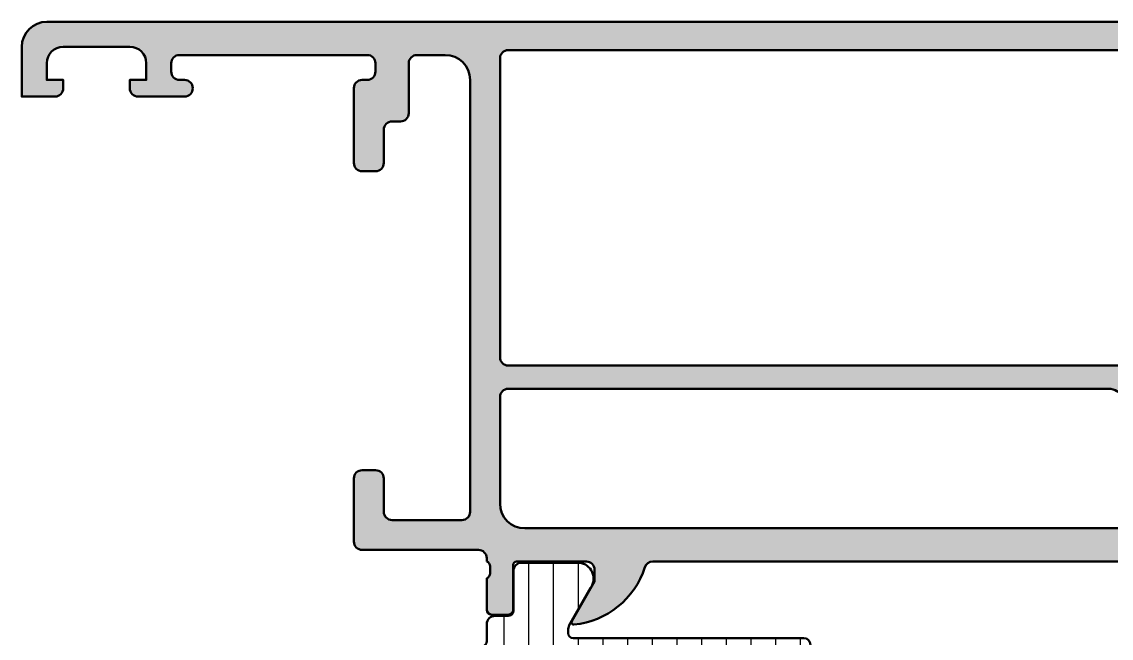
# Model space of a CAD drawing. Extents: x -35 to 68, y 0 to 100.
# Drawn here: x -35 to 30.6, y 62.9 to 100 of the extents above; entities that cross this region are included whole.
import ezdxf

# ---------------------------------------------------------------- set-up
doc = ezdxf.new("R2010")
doc.units = 0
for name, color, linetype, lineweight in [('0S-Alu contour', 7, 'Continuous', 50), ('0S-Alu hatch', 252, 'Continuous', 25), ('0S-Plastic contour', 254, 'Continuous', 50), ('0S-Plastic hatch', 253, 'Continuous', 25)]:
    doc.layers.add(name, color=color, linetype=linetype, lineweight=lineweight)

# ---------------------------------------------------------------- blocks, each defined once
blk = doc.blocks.new('467880__74EDA604_6CF4_44EB_8D64_BD61D9E53A6D_')
at = {"layer": '0S-Alu hatch'}
h = blk.add_hatch(color=256, dxfattribs=at)
edge = h.paths.add_edge_path()
edge.add_line((-33.50271231753369, 99.99802462516983), (45.99728768246631, 99.99802462516983))
edge.add_line((45.99728768246631, 99.99802462516983), (45.99728768246631, 96.59802462516986))
edge.add_line((45.99728768246631, 96.59802462516986), (44.89728768246632, 95.49802462516983))
edge.add_line((44.89728768246632, 95.49802462516983), (44.29728768246631, 95.49802462516983))
edge.add_line((44.29728768246631, 95.49802462516983), (44.29728768246631, 96.99802462516983))
edge.add_arc((43.2972876824663, 96.99802462516983), 1, 0, 90)
edge.add_line((43.2972876824663, 97.99802462516983), (41.99728768246631, 97.99802462516983))
edge.add_arc((41.99728768246631, 96.99802462516983), 1, 90, 180)
edge.add_line((40.99728768246631, 96.99802462516983), (40.99728768246631, 90.99802462516983))
edge.add_arc((41.52228768246632, 90.49802462516983), 0.7250000000000041, 136.3971810272967, 223.6028189727033)
edge.add_line((40.99728768246631, 89.99802462516983), (40.99728768246631, 82.99802462516983))
edge.add_arc((41.99728768246631, 82.99802462516983), 1, 180, 270)
edge.add_line((41.99728768246631, 81.99802462516982), (43.2972876824663, 81.99802462516982))
edge.add_arc((43.2972876824663, 82.99802462516983), 1, 270, 360)
edge.add_line((44.29728768246631, 82.99802462516983), (44.29728768246631, 85.49802462516983))
edge.add_line((44.29728768246631, 85.49802462516983), (44.79728768246631, 85.49802462516983))
edge.add_ellipse((44.79728768246631, 84.49802462516982), major_axis=(-1, 0), ratio=1, start_angle=180, end_angle=270, ccw=False)
edge.add_line((45.7972876824663, 84.49802462516982), (45.7972876824663, 78.99802462516982))
edge.add_ellipse((45.29728768246631, 78.99802462516982), major_axis=(-0.5, 0), ratio=1, start_angle=90, end_angle=180, ccw=False)
edge.add_line((45.29728768246631, 78.49802462516982), (44.79728768246631, 78.49802462516983))
edge.add_ellipse((44.79728768246631, 78.99802462516982), major_axis=(-0.4999999999999858, 0), ratio=1, start_angle=0, end_angle=90, ccw=False)
edge.add_line((44.29728768246632, 78.99802462516982), (44.29728768246631, 79.99802462516983))
edge.add_arc((43.79728768246631, 79.99802462516983), 0.5, 0, 90)
edge.add_line((43.79728768246631, 80.49802462516983), (41.49728768246631, 80.49802462516983))
edge.add_arc((41.49728768246631, 79.99802462516983), 0.5, 90, 180)
edge.add_line((40.99728768246631, 79.99802462516983), (40.99728768246631, 77.49802462516985))
edge.add_arc((41.09728768246633, 77.21518191269521), 0.3000000000000204, 109.4712206344939, 180)
edge.add_line((40.79728768246631, 77.21518191269521), (40.79728768246632, 76.78086733764447))
edge.add_arc((41.09728768246633, 76.78086733764445), 0.3000000000000114, 180, 250.5287793655073)
edge.add_line((40.99728768246632, 76.49802462516982), (40.99728768246633, 74.59802462516988))
edge.add_ellipse((40.69728768246629, 74.59802462516988), major_axis=(-0.3000000000000398, 0), ratio=1, start_angle=90, end_angle=180, ccw=False)
edge.add_line((40.69728768246629, 74.29802462516984), (39.70728768246638, 74.29802462516984))
edge.add_ellipse((39.70728768246637, 74.59802462516988), major_axis=(-0.3000000000000398, 0), ratio=1, start_angle=0, end_angle=90.00000000000267, ccw=False)
edge.add_line((39.40728768246632, 74.59802462516988), (39.40728768246632, 77.29802462516984))
edge.add_arc((39.20728768246632, 77.29802462516983), 0.2000000000000028, 0, 90)
edge.add_line((39.20728768246632, 77.49802462516983), (34.99728768246632, 77.49802462516985))
edge.add_arc((34.99728768246632, 76.99802462516983), 0.5, 90, 180)
edge.add_line((34.49728768246631, 76.99802462516983), (34.49728768246631, 76.29802462516984))
edge.add_line((34.49728768246631, 76.29802462516984), (35.87878314008868, 73.9052043021423))
edge.add_ellipse((35.75916789781802, 73.83614440981813), major_axis=(-0.1381197846482983, 0), ratio=1, start_angle=180, end_angle=210.0000000000063, ccw=False)
edge.add_line((35.89728768246632, 73.83614440981813), (35.89728768246633, 67.99802462516985))
edge.add_ellipse((35.39728768246634, 67.99802462516985), major_axis=(-0.5, 0), ratio=1, start_angle=90, end_angle=180, ccw=False)
edge.add_line((35.39728768246634, 67.49802462516985), (2.997287682466307, 67.49802462516983))
edge.add_arc((2.997287682466307, 66.99802462516983), 0.5, 90, 162.2515836439297)
edge.add_ellipse((-2.240935558707498, 68.67463348701764), major_axis=(-5.000000000000001, 0), ratio=1, start_angle=95.6225775507935, end_angle=162.25158364393, ccw=False)
edge.add_ellipse((-1.764592532885394, 63.83614440981813), major_axis=(-0.1381197846483017, 0), ratio=1, start_angle=-30.000000000005286, end_angle=95.6225775507919, ccw=False)
edge.add_line((-1.884207775156053, 63.90520430214229), (-0.5027123175336854, 66.29802462516983))
edge.add_line((-0.5027123175336854, 66.29802462516983), (-0.5027123175336854, 66.99802462516983))
edge.add_arc((-1.002712317533699, 66.99802462516983), 0.5000000000000142, 0, 90)
edge.add_line((-1.002712317533699, 67.49802462516985), (-5.212712317533672, 67.49802462516983))
edge.add_arc((-5.212712317533679, 67.29802462516982), 0.200000000000017, 89.99999999999797, 180)
edge.add_line((-5.412712317533696, 67.29802462516983), (-5.412712317533667, 64.59802462516986))
edge.add_ellipse((-5.712712317533707, 64.59802462516986), major_axis=(-0.3000000000000398, 0), ratio=1, start_angle=89.99999999999869, end_angle=180, ccw=False)
edge.add_line((-5.712712317533714, 64.29802462516982), (-6.702712317533631, 64.29802462516982))
edge.add_ellipse((-6.702712317533631, 64.59802462516986), major_axis=(-0.3000000000000398, 0), ratio=1, start_angle=0, end_angle=90, ccw=False)
edge.add_line((-7.002712317533671, 64.59802462516986), (-7.002712317533671, 66.49802462516982))
edge.add_arc((-7.102712317533672, 66.78086733764442), 0.2999999999999865, 289.4712206344918, 360)
edge.add_line((-6.802712317533686, 66.78086733764442), (-6.802712317533682, 67.2151819126952))
edge.add_arc((-7.102712317533679, 67.2151819126952), 0.2999999999999971, 0, 70.52877936551174)
edge.add_line((-7.002712317533693, 67.4980246251698), (-7.002712317533692, 67.69802462516982))
edge.add_arc((-7.502712317533692, 67.69802462516982), 0.5, 0, 90)
edge.add_line((-7.502712317533692, 68.19802462516982), (-14.50271231753367, 68.19802462516984))
edge.add_ellipse((-14.50271231753368, 68.69802462516984), major_axis=(-0.5, 0), ratio=1, start_angle=0, end_angle=90.0000000000008, ccw=False)
edge.add_line((-15.00271231753368, 68.69802462516984), (-15.00271231753368, 72.49802462516983))
edge.add_ellipse((-14.50271231753368, 72.49802462516983), major_axis=(-0.5000000000000071, 0), ratio=1, start_angle=269.9999999999992, end_angle=360, ccw=False)
edge.add_line((-14.50271231753367, 72.99802462516985), (-13.70271231753367, 72.99802462516983))
edge.add_ellipse((-13.70271231753367, 72.49802462516983), major_axis=(-0.5, 0), ratio=1, start_angle=180, end_angle=270, ccw=False)
edge.add_line((-13.20271231753367, 72.49802462516983), (-13.20271231753366, 70.49802462516983))
edge.add_arc((-12.70271231753367, 70.49802462516983), 0.4999999999999929, 180, 270)
edge.add_line((-12.70271231753367, 69.99802462516985), (-8.502712317533655, 69.99802462516983))
edge.add_arc((-8.502712317533655, 70.49802462516983), 0.5, 270, 360)
edge.add_line((-8.002712317533655, 70.49802462516983), (-8.002712317533671, 96.49802462516983))
edge.add_arc((-9.502712317533671, 96.49802462516983), 1.5, 0, 90)
edge.add_line((-9.502712317533671, 97.99802462516983), (-11.20271231753368, 97.99802462516983))
edge.add_arc((-11.20271231753368, 97.49802462516983), 0.5, 90, 180)
edge.add_line((-11.70271231753368, 97.49802462516983), (-11.70271231753368, 94.49802462516982))
edge.add_ellipse((-12.20271231753368, 94.49802462516982), major_axis=(-0.5, 0), ratio=1, start_angle=90, end_angle=180, ccw=False)
edge.add_line((-12.20271231753368, 93.99802462516983), (-12.70271231753367, 93.99802462516983))
edge.add_arc((-12.70271231753367, 93.49802462516983), 0.5, 90, 180)
edge.add_line((-13.20271231753367, 93.49802462516983), (-13.20271231753367, 91.49802462516983))
edge.add_ellipse((-13.70271231753367, 91.49802462516983), major_axis=(-0.5, 0), ratio=1, start_angle=90, end_angle=180, ccw=False)
edge.add_line((-13.70271231753367, 90.99802462516983), (-14.50271231753368, 90.99802462516983))
edge.add_ellipse((-14.50271231753368, 91.49802462516983), major_axis=(-0.5, 0), ratio=1, start_angle=0, end_angle=90, ccw=False)
edge.add_line((-15.00271231753368, 91.49802462516983), (-15.00271231753368, 95.99802462516983))
edge.add_ellipse((-14.50271231753368, 95.99802462516983), major_axis=(-0.5, 0), ratio=1, start_angle=270, end_angle=360, ccw=False)
edge.add_line((-14.50271231753368, 96.49802462516983), (-14.20271231753368, 96.49802462516983))
edge.add_arc((-14.20271231753368, 96.99802462516983), 0.5, 270, 360)
edge.add_line((-13.70271231753368, 96.99802462516983), (-13.70271231753369, 97.49802462516983))
edge.add_arc((-14.20271231753368, 97.49802462516983), 0.4999999999999929, 0, 90)
edge.add_line((-14.20271231753368, 97.99802462516982), (-25.50271231753369, 97.99802462516983))
edge.add_arc((-25.50271231753369, 97.49802462516983), 0.5, 90, 180)
edge.add_line((-26.00271231753369, 97.49802462516983), (-26.00271231753369, 96.99802462516983))
edge.add_arc((-25.50271231753369, 96.99802462516983), 0.5, 180, 270)
edge.add_line((-25.50271231753369, 96.49802462516983), (-25.20271231753368, 96.49802462516983))
edge.add_ellipse((-25.20271231753368, 95.99802462516983), major_axis=(-0.5, 0), ratio=1, start_angle=90, end_angle=270, ccw=False)
edge.add_line((-25.20271231753368, 95.49802462516983), (-28.00271231753369, 95.49802462516983))
edge.add_ellipse((-28.00271231753369, 95.99802462516983), major_axis=(-0.5, 0), ratio=1, start_angle=0, end_angle=90, ccw=False)
edge.add_line((-28.50271231753369, 95.99802462516983), (-28.50271231753369, 96.49802462516983))
edge.add_line((-28.50271231753369, 96.49802462516983), (-27.50271231753369, 96.49802462516983))
edge.add_line((-27.50271231753369, 96.49802462516983), (-27.50271231753369, 97.49802462516983))
edge.add_arc((-28.50271231753369, 97.49802462516983), 1, 0, 90)
edge.add_line((-28.50271231753369, 98.49802462516983), (-32.50271231753369, 98.49802462516983))
edge.add_arc((-32.50271231753369, 97.49802462516983), 1, 90, 180)
edge.add_line((-33.50271231753369, 97.49802462516983), (-33.50271231753369, 96.49802462516983))
edge.add_line((-33.50271231753369, 96.49802462516983), (-32.50271231753369, 96.49802462516983))
edge.add_line((-32.50271231753369, 96.49802462516983), (-32.50271231753369, 95.99802462516983))
edge.add_ellipse((-33.00271231753369, 95.99802462516983), major_axis=(-0.5, 0), ratio=1, start_angle=90, end_angle=180, ccw=False)
edge.add_line((-33.00271231753369, 95.49802462516983), (-35.00271231753369, 95.49802462516983))
edge.add_line((-35.00271231753369, 95.49802462516983), (-35.00271231753369, 98.49802462516983))
edge.add_ellipse((-33.50271231753369, 98.49802462516983), major_axis=(-1.5, 0), ratio=1, start_angle=270, end_angle=360, ccw=False)
edge = h.paths.add_edge_path()
edge.add_arc((38.69728768246632, 97.79802462516983), 0.5, 0, 90)
edge.add_line((38.69728768246632, 98.29802462516983), (-5.702712317533695, 98.29802462516983))
edge.add_arc((-5.702712317533688, 97.79802462516983), 0.5, 90.00000000000081, 180)
edge.add_line((-6.202712317533688, 97.79802462516983), (-6.202712317533688, 79.79802462516983))
edge.add_arc((-5.702712317533688, 79.79802462516982), 0.5, 180, 270)
edge.add_line((-5.702712317533688, 79.29802462516982), (38.69728768246631, 79.29802462516983))
edge.add_arc((38.69728768246631, 79.79802462516983), 0.5, 270, 360)
edge.add_line((39.1972876824663, 79.79802462516983), (39.19728768246632, 97.79802462516983))
edge = h.paths.add_edge_path()
edge.add_arc((30.45583579813894, 76.89802462516982), 0.9999999999999959, 30.00000000000013, 89.9999999999998)
edge.add_line((30.45583579813895, 77.89802462516982), (-5.702712317533698, 77.89802462516982))
edge.add_arc((-5.702712317533688, 77.39802462516982), 0.4999999999999858, 90.00000000000081, 180)
edge.add_line((-6.202712317533674, 77.39802462516985), (-6.202712317533688, 70.99802462516983))
edge.add_arc((-4.702712317533688, 70.99802462516983), 1.5, 180, 270)
edge.add_line((-4.702712317533688, 69.49802462516983), (33.19728768246632, 69.49802462516983))
edge.add_arc((33.19728768246632, 69.99802462516983), 0.5, 270, 360)
edge.add_line((33.69728768246632, 69.99802462516983), (33.69728768246632, 73.01571607879382))
edge.add_arc((32.69728768246633, 73.01571607879382), 0.9999999999999857, 0, 29.99999999999964)
edge.add_line((33.56331308625076, 73.5157160787938), (31.32186120192338, 77.39802462516982))
at = {"layer": '0S-Alu contour', "color": 7}
for points in [[(-33.50271231753369, 99.99802462516983), (45.99728768246631, 99.99802462516983), (45.99728768246631, 96.59802462516986), (44.89728768246632, 95.49802462516983), (44.29728768246631, 95.49802462516983), (44.29728768246631, 96.99802462516983)], [(-33.00271231753369, 95.49802462516983), (-35.00271231753369, 95.49802462516983), (-35.00271231753369, 98.49802462516983)], [(-28.50271231753369, 98.49802462516983), (-32.50271231753369, 98.49802462516983)], [(-14.20271231753368, 97.99802462516982), (-25.50271231753369, 97.99802462516983)], [(-9.502712317533671, 97.99802462516983), (-11.20271231753368, 97.99802462516983)], [(-6.202712317533688, 97.79802462516983), (-6.202712317533688, 79.79802462516983)], [(38.69728768246632, 98.29802462516983), (-5.702712317533695, 98.29802462516983)], [(-33.50271231753369, 97.49802462516983), (-33.50271231753369, 96.49802462516983), (-32.50271231753369, 96.49802462516983), (-32.50271231753369, 95.99802462516983)], [(-28.50271231753369, 95.99802462516983), (-28.50271231753369, 96.49802462516983), (-27.50271231753369, 96.49802462516983), (-27.50271231753369, 97.49802462516983)], [(-26.00271231753369, 97.49802462516983), (-26.00271231753369, 96.99802462516983)], [(-13.70271231753368, 96.99802462516983), (-13.70271231753369, 97.49802462516983)], [(-11.70271231753368, 97.49802462516983), (-11.70271231753368, 94.49802462516982)], [(-25.50271231753369, 96.49802462516983), (-25.20271231753368, 96.49802462516983)], [(-14.50271231753368, 96.49802462516983), (-14.20271231753368, 96.49802462516983)], [(-8.002712317533655, 70.49802462516983), (-8.002712317533671, 96.49802462516983)], [(-15.00271231753368, 91.49802462516983), (-15.00271231753368, 95.99802462516983)], [(-25.20271231753368, 95.49802462516983), (-28.00271231753369, 95.49802462516983)], [(-12.20271231753368, 93.99802462516983), (-12.70271231753367, 93.99802462516983)], [(-13.20271231753367, 93.49802462516983), (-13.20271231753367, 91.49802462516983)], [(-13.70271231753367, 90.99802462516983), (-14.50271231753368, 90.99802462516983)], [(-5.702712317533688, 79.29802462516982), (38.69728768246631, 79.29802462516983)], [(30.45583579813895, 77.89802462516982), (-5.702712317533695, 77.89802462516982)], [(-6.202712317533674, 77.39802462516985), (-6.202712317533688, 70.99802462516983)], [(-14.50271231753367, 72.99802462516985), (-13.70271231753367, 72.99802462516983)], [(-15.00271231753368, 68.69802462516984), (-15.00271231753368, 72.49802462516983)], [(-13.20271231753367, 72.49802462516983), (-13.20271231753366, 70.49802462516983)], [(-12.70271231753367, 69.99802462516985), (-8.502712317533655, 69.99802462516983)], [(-4.702712317533688, 69.49802462516983), (33.19728768246632, 69.49802462516983)], [(-7.502712317533692, 68.19802462516982), (-14.50271231753367, 68.19802462516984)], [(-7.002712317533693, 67.4980246251698), (-7.002712317533692, 67.69802462516982)], [(-6.802712317533686, 66.78086733764442), (-6.802712317533682, 67.2151819126952)], [(-5.412712317533696, 67.29802462516983), (-5.412712317533667, 64.59802462516986)], [(-1.002712317533699, 67.49802462516985), (-5.212712317533672, 67.49802462516983)], [(-1.884207775156053, 63.90520430214229), (-0.5027123175336854, 66.29802462516983), (-0.5027123175336854, 66.99802462516983)], [(35.39728768246634, 67.49802462516985), (2.997287682466307, 67.49802462516983)], [(-7.002712317533671, 64.59802462516986), (-7.002712317533671, 66.49802462516982)], [(-5.712712317533714, 64.29802462516982), (-6.702712317533631, 64.29802462516982)]]:
    blk.add_lwpolyline(points, dxfattribs=at)
at = {"layer": '0S-Alu contour', "color": 7, "extrusion": (0, 0, -1)}
for centre, radius, start, end in [((33.50271231753369, 98.49802462516983), 1.5, 0, 90), ((25.20271231753368, 95.99802462516983), 0.5, 90, 270), ((14.50271231753368, 95.99802462516983), 0.5, 0, 90), ((33.00271231753369, 95.99802462516983), 0.5, 180, 270), ((28.00271231753369, 95.99802462516983), 0.5, 270, 0), ((12.20271231753368, 94.49802462516982), 0.5, 180, 270), ((14.50271231753368, 91.49802462516983), 0.5, 270, 0), ((13.70271231753367, 91.49802462516983), 0.5, 180, 270), ((14.50271231753368, 72.49802462516983), 0.5000000000000071, 0, 90.00000000000081), ((13.70271231753367, 72.49802462516983), 0.5, 90, 180), ((14.50271231753368, 68.69802462516984), 0.5, 269.9999999999992, 0), ((2.240935558707498, 68.67463348701764), 5.000000000000001, 197.7484163560701, 264.3774224492065), ((6.702712317533631, 64.59802462516986), 0.3000000000000398, 270, 0), ((5.712712317533707, 64.59802462516986), 0.3000000000000398, 180, 270.0000000000013), ((1.764592532885394, 63.83614440981813), 0.1381197846483017, 264.3774224492081, 30.00000000000539)]:
    blk.add_arc(centre, radius, start, end, dxfattribs=at)
at = {"layer": '0S-Alu contour', "color": 7}
for centre, radius, start, end in [((-32.50271231753369, 97.49802462516983), 1, 90, 180), ((-28.50271231753369, 97.49802462516983), 1, 0, 90), ((-25.50271231753369, 97.49802462516983), 0.5, 90, 180), ((-14.20271231753368, 97.49802462516983), 0.4999999999999929, 0, 90), ((-11.20271231753368, 97.49802462516983), 0.5, 90, 180), ((-9.502712317533671, 96.49802462516983), 1.5, 0, 90), ((-5.702712317533688, 97.79802462516983), 0.5, 90.00000000000081, 180), ((-25.50271231753369, 96.99802462516983), 0.5, 180, 270), ((-14.20271231753368, 96.99802462516983), 0.5, 270, 0), ((-12.70271231753367, 93.49802462516983), 0.5, 90, 180), ((-5.702712317533688, 79.79802462516982), 0.5, 180, 270), ((-5.702712317533688, 77.39802462516982), 0.4999999999999858, 90.00000000000081, 180), ((30.45583579813894, 76.89802462516982), 0.9999999999999959, 30.00000000000013, 89.9999999999998), ((-4.702712317533688, 70.99802462516983), 1.5, 180, 270), ((-12.70271231753367, 70.49802462516983), 0.4999999999999929, 180, 270), ((-8.502712317533655, 70.49802462516983), 0.5, 270, 0), ((-7.502712317533692, 67.69802462516982), 0.5, 0, 90), ((-7.102712317533679, 67.2151819126952), 0.2999999999999971, 0, 70.52877936551174), ((-5.212712317533679, 67.29802462516982), 0.200000000000017, 89.99999999999797, 180), ((-1.002712317533699, 66.99802462516983), 0.5000000000000142, 0, 90), ((2.997287682466307, 66.99802462516983), 0.5, 90, 162.2515836439297), ((-7.102712317533672, 66.78086733764442), 0.2999999999999865, 289.4712206344918, 0)]:
    blk.add_arc(centre, radius, start, end, dxfattribs=at)
blk = doc.blocks.new('284511__04E347BA_21DD_4374_9501_12112A18CC9D___5D5D48F0_64B0_4C39_BCB1_F60BAE650CDA_')
at = {"layer": '0S-Plastic hatch'}
h = blk.add_hatch(dxfattribs=at)
h.set_pattern_fill('ANSI31', color=256, scale=0.4680000000000001, angle=45, style=0)
h.set_pattern_definition([(90, (0, 0), (-1.4859, 0), [])])
edge = h.paths.add_edge_path()
edge.add_line((-15.90271231753363, 59.44355889432617), (-15.90271231753363, 49.98804526719342))
edge.add_line((-15.90271231753363, 49.98804526719342), (-11.54073861682301, 23.52540481621511))
edge.add_arc((-10.55405321422211, 23.68804526719328), 1.000000000000036, 189.3601908019135, 269.9999999999984)
edge.add_line((-10.55405321422214, 22.68804526719325), (-6.451850074238834, 22.68804526719341))
edge.add_ellipse((-6.45185007423904, 21.68804526719286), major_axis=(-1.00000000000055, 0), ratio=1, start_angle=242.02052561150668, end_angle=269.9999999999882, ccw=False)
edge.add_line((-5.982694848276828, 22.57116098665065), (-3.268134704552785, 21.12905091029737))
edge.add_ellipse((-3.502712317533806, 20.68749305056863), major_axis=(-0.5000000000000921, 0), ratio=1, start_angle=180, end_angle=242.0205256115066, ccw=False)
edge.add_line((-3.002712317533713, 20.68749305056863), (-3.002712317533614, 18.64804226719328))
edge.add_arc((-2.475204989625282, 18.80358804880139), 0.5499622452251303, 196.4291764441836, 267.1330547165632)
edge.add_line((-2.502712317533615, 18.25431414801563), (-1.692380984193171, 18.25431414801563))
edge.add_ellipse((-1.745516924604331, 17.90117820760445), major_axis=(-0.3571112159726477, 0), ratio=1, start_angle=171.442967117685, end_angle=261.4429671176855, ccw=False)
edge.add_line((-1.392380984193156, 17.84804226719329), (-1.392712934590186, 15.44804388425702))
edge.add_arc((-0.8702602599507969, 15.60445184912748), 0.5453624929464537, 196.666254197288, 267.6403098667874)
edge.add_line((-0.8927143175265047, 15.05955179956686), (2.583827180572988, 15.05955179956687))
edge.add_arc((2.57164097056885, 15.94716946619828), 0.8877013156633653, 270.7865712501369, 396.7657310075197)
edge.add_line((3.282769180572974, 16.4784982671933), (1.934901770324493, 18.89585451380625))
edge.add_ellipse((2.197287682466253, 19.04129739988006), major_axis=(-0.2999999999999053, 0), ratio=1, start_angle=0, end_angle=28.999999999990678, ccw=False)
edge.add_line((1.897287682466348, 19.04129739988006), (1.897287682466348, 19.18804526719335))
edge.add_ellipse((2.197287682466303, 19.18804526719335), major_axis=(-0.2999999999999545, 0), ratio=1, start_angle=270, end_angle=360, ccw=False)
edge.add_line((2.197287682466303, 19.48804526719331), (12.09728768246632, 19.48804526719331))
edge.add_arc((12.09728768246631, 19.8880452671934), 0.4000000000000945, 270.000000000001, 450.000000000001)
edge.add_line((12.0972876824663, 20.2880452671935), (3.815077047956954, 20.28804526719321))
edge.add_ellipse((3.815077047956961, 22.28804526719331), major_axis=(-2.000000000000106, 0), ratio=1, start_angle=36.05739763205952, end_angle=89.99999999999977, ccw=False)
edge.add_line((2.198221531177742, 21.11085444244949), (-5.35244237283755, 31.48158816882663))
edge.add_ellipse((-3.735586856058503, 32.65877899357042), major_axis=(-1.999999999999954, 0), ratio=1, start_angle=9.360190801872989, end_angle=36.05739763206191, ccw=False)
edge.add_line((-5.708957661260405, 32.33349809161549), (-8.579910343753575, 49.75061103215232))
edge.add_ellipse((-6.606539538551551, 50.07589193410698), major_axis=(-2.000000000000031, 0), ratio=1, start_angle=-45.00000000000642, end_angle=9.360190801865087, ccw=False)
edge.add_line((-8.020753100924509, 51.49010549648026), (-4.088498755160692, 55.42235984224399))
edge.add_arc((-5.502712317533905, 56.83657340461714), 2.000000000000116, 315.0000000000014, 360)
edge.add_line((-3.502712317533789, 56.83657340461714), (-3.502712317533656, 60.36620862513664))
edge.add_ellipse((-2.502712317533664, 60.3662086251366), major_axis=(-0.9999999999999928, 0), ratio=1, start_angle=300.0000000000117, end_angle=360, ccw=False)
edge.add_line((-3.002712317533839, 61.23223402892094), (-1.752454578727252, 61.95407067097767))
edge.add_ellipse((-1.252454578727011, 61.08804526719326), major_axis=(-1.000000000000098, 0), ratio=1, start_angle=270.00000000000165, end_angle=300.00000000001273, ccw=False)
edge.add_line((-1.25245457872704, 62.08804526719336), (12.09728768246643, 62.0880452671934))
edge.add_arc((12.09728768246643, 62.48804526719338), 0.3999999999999772, 270, 450)
edge.add_line((12.09728768246643, 62.88804526719335), (-1.802712317533611, 62.88804526719329))
edge.add_ellipse((-1.80271231753359, 63.18804526719333), major_axis=(-0.3000000000000327, 0), ratio=1, start_angle=0, end_angle=89.99999999999591, ccw=False)
edge.add_line((-2.102712317533622, 63.18804526719333), (-2.102712317533551, 63.36389294401673))
edge.add_ellipse((-0.8296039397137207, 63.26215892348977), major_axis=(-1.27716668943706, 0), ratio=1, start_angle=341.6988260340029, end_angle=355.4312057322611, ccw=False)
edge.add_line((-2.042170316863697, 63.66320447403609), (-0.7429490924180369, 65.91352164504781))
edge.add_arc((-1.536416108275233, 66.46770592119653), 0.9678378568664289, 325.0682455475394, 442.8631817376071)
edge.add_line((-1.416172781166164, 67.42804526719331), (-4.892714279265668, 67.42804526719331))
edge.add_arc((-4.892716918890734, 66.9280492897547), 0.4999959774455833, 89.99969751881494, 180.0003024817733)
edge.add_line((-5.392712896329349, 66.9280466501245), (-5.392380945932323, 64.52804826719333))
edge.add_ellipse((-5.692380945932335, 64.52804826719333), major_axis=(-0.3000000000000114, 0), ratio=1, start_angle=90.00000000000142, end_angle=180, ccw=False)
edge.add_line((-5.692380945932328, 64.22804826719332), (-6.502712317533905, 64.22804826719332))
edge.add_arc((-6.502712317533898, 63.72804826719331), 0.5, 90.00000000000081, 180)
edge.add_line((-7.002712317533898, 63.72804826719331), (-7.0027123175336, 62.68804526719339))
edge.add_ellipse((-7.302712317533742, 62.68804526719341), major_axis=(-0.3000000000001428, 0), ratio=1, start_angle=89.99999999999392, end_angle=180, ccw=False)
edge.add_line((-7.302712317533774, 62.38804526719326), (-11.1687377213182, 62.38804526719325))
edge.add_arc((-11.16873772131857, 61.88804526719337), 0.4999999999998792, 89.99999999995806, 119.9999999999586)
edge.add_line((-11.41873772131819, 62.32105796908566), (-15.65271231753358, 59.87657159621843))
edge.add_arc((-15.40271231753361, 59.44355889432617), 0.5000000000000207, 119.9999999999948, 180)
edge = h.paths.add_edge_path()
edge.add_line((-11.4368181205914, 31.38804526719329), (-7.524987348736807, 31.38804526719329))
edge.add_ellipse((-7.524987348736878, 30.38804526719333), major_axis=(-0.9999999999999609, 0), ratio=1, start_angle=216.0573976320548, end_angle=269.9999999999959, ccw=False)
edge.add_line((-6.716559590347295, 30.97664067956511), (-0.4928090742537643, 22.42840436520819))
edge.add_ellipse((-0.8970229534485412, 22.13410665902223), major_axis=(-0.5000000000000063, 0), ratio=1, start_angle=62.02052561152158, end_angle=216.0573976320617, ccw=False)
edge.add_line((-1.131600566429405, 21.69254879929351), (-5.608988213219367, 24.07116098665076))
edge.add_arc((-6.078143439181083, 23.18804526719353), 0.9999999999998278, 62.0205256115168, 89.99999999999675)
edge.add_line((-6.078143439181026, 24.18804526719336), (-9.141851443645955, 24.18804526719313))
edge.add_ellipse((-9.14185144364591, 26.18804526719312), major_axis=(-1.999999999999996, 0), ratio=1, start_angle=9.360190801911415, end_angle=89.9999999999988, ccw=False)
edge.add_line((-11.11522224884764, 25.86276436523686), (-11.93016082189174, 30.80672504170414))
edge.add_ellipse((-11.43681812059133, 30.8880452671933), major_axis=(-0.4999999999999924, 0), ratio=1, start_angle=-89.99999999999272, end_angle=9.360190801923125, ccw=False)
edge = h.paths.add_edge_path()
edge.add_ellipse((-5.90271231753357, 60.58804526719325), major_axis=(-0.9999999999999715, 0), ratio=1, start_angle=180, end_angle=270.0000000000004, ccw=False)
edge.add_line((-4.902712317533598, 60.58804526719322), (-4.902712317533712, 57.00225882956633))
edge.add_ellipse((-5.902712317533762, 57.00225882956634), major_axis=(-1.000000000000049, 0), ratio=1, start_angle=135.0000000000013, end_angle=180, ccw=False)
edge.add_line((-5.195605536347164, 56.29515204837978), (-9.51692587990667, 51.9738317048203))
edge.add_ellipse((-10.93113944227975, 53.3880452671934), major_axis=(-1.999999999999999, 0), ratio=1, start_angle=89.99999999999937, end_angle=134.9999999999996, ccw=False)
edge.add_line((-10.93113944227977, 51.3880452671934), (-14.10271231753373, 51.3880452671934))
edge.add_ellipse((-14.10271231753376, 52.38804526719328), major_axis=(-0.9999999999998792, 0), ratio=1, start_angle=0, end_angle=90.00000000000182, ccw=False)
edge.add_line((-15.10271231753364, 52.38804526719329), (-15.10271231753364, 58.69300354437976))
edge.add_ellipse((-14.1027123175336, 58.69300354437976), major_axis=(-1.000000000000039, 0), ratio=1, start_angle=299.9999999999996, end_angle=360, ccw=False)
edge.add_line((-14.60271231753361, 59.55902894816424), (-11.32040377115774, 61.4540706709777))
edge.add_ellipse((-10.82040377115767, 60.58804526719315), major_axis=(-1.000000000000128, 0), ratio=1, start_angle=270.000000000001, end_angle=300.0000000000002, ccw=False)
edge.add_line((-10.82040377115769, 61.58804526719328), (-5.902712317533577, 61.58804526719322))
edge = h.paths.add_edge_path()
edge.add_ellipse((-9.261961927125235, 42.28804526719326), major_axis=(-0.4999999999999931, 0), ratio=1, start_angle=90.00000000000199, end_angle=189.3601908019149, ccw=False)
edge.add_line((-9.261961927125215, 41.78804526719327), (-13.31593899971205, 41.78804526719315))
edge.add_ellipse((-13.31593899971207, 42.28804526719317), major_axis=(-0.5000000000000142, 0), ratio=1, start_angle=9.360190801916076, end_angle=90.00000000000279, ccw=False)
edge.add_line((-13.80928170101251, 42.20672504170406), (-15.09499598672693, 50.00672504170424))
edge.add_ellipse((-14.6016532854265, 50.08804526719333), major_axis=(-0.5000000000000077, 0), ratio=1, start_angle=-90, end_angle=9.360190801913689, ccw=False)
edge.add_line((-14.6016532854265, 50.58804526719334), (-10.54767621283963, 50.58804526719334))
edge.add_ellipse((-10.54767621283963, 50.08804526719334), major_axis=(-0.5, 0), ratio=1, start_angle=189.3601908019147, end_angle=270.0000000000008, ccw=False)
edge.add_line((-10.0543335115392, 50.16936549268243), (-8.768619225824814, 42.36936549268235))
edge = h.paths.add_edge_path()
edge.add_line((-13.01923570300878, 40.9880452671932), (-8.965258630421946, 40.98804526719326))
edge.add_ellipse((-8.965258630421962, 40.48804526719323), major_axis=(-0.5000000000000214, 0), ratio=1, start_angle=189.3601908019102, end_angle=269.99999999999795, ccw=False)
edge.add_line((-8.471915929121508, 40.56936549268229), (-7.186201643407237, 32.76936549268234))
edge.add_ellipse((-7.679544344707679, 32.68804526719325), major_axis=(-0.5000000000000129, 0), ratio=1, start_angle=90.00000000000091, end_angle=189.3601908019136, ccw=False)
edge.add_line((-7.679544344707671, 32.18804526719324), (-11.7335214172945, 32.18804526719319))
edge.add_ellipse((-11.73352141729448, 32.68804526719321), major_axis=(-0.5000000000000214, 0), ratio=1, start_angle=9.360190801910221, end_angle=89.9999999999975, ccw=False)
edge.add_line((-12.22686411859493, 32.60672504170415), (-13.51257840430918, 40.40672504170411))
edge.add_ellipse((-13.01923570300876, 40.4880452671932), major_axis=(-0.5, 0), ratio=1, start_angle=-89.9999999999975, end_angle=9.360190801914712, ccw=False)
at = {"layer": '0S-Alu contour', "color": 7}
for points in [[(-14.60271231753361, 59.55902894816424), (-11.32040377115774, 61.4540706709777)], [(-10.82040377115769, 61.58804526719328), (-5.902712317533577, 61.58804526719322)], [(-4.902712317533598, 60.58804526719322), (-4.902712317533712, 57.00225882956633)], [(-15.10271231753364, 52.38804526719329), (-15.10271231753364, 58.69300354437976)], [(-5.195605536347164, 56.29515204837978), (-9.51692587990667, 51.9738317048203)], [(-10.93113944227977, 51.3880452671934), (-14.10271231753373, 51.3880452671934)], [(-14.6016532854265, 50.58804526719334), (-10.54767621283963, 50.58804526719334)], [(-13.80928170101251, 42.20672504170406), (-15.09499598672693, 50.00672504170424)], [(-10.0543335115392, 50.16936549268243), (-8.768619225824814, 42.36936549268235)], [(-9.261961927125215, 41.78804526719327), (-13.31593899971205, 41.78804526719315)], [(-13.01923570300878, 40.9880452671932), (-8.965258630421946, 40.98804526719326)], [(-12.22686411859493, 32.60672504170415), (-13.51257840430918, 40.40672504170411)], [(-8.471915929121508, 40.56936549268229), (-7.186201643407237, 32.76936549268234)], [(-7.679544344707671, 32.18804526719324), (-11.7335214172945, 32.18804526719319)], [(-11.4368181205914, 31.38804526719329), (-7.524987348736807, 31.38804526719329)], [(-6.716559590347295, 30.97664067956511), (-0.4928090742537643, 22.42840436520819)], [(-11.11522224884764, 25.86276436523686), (-11.93016082189174, 30.80672504170414)], [(-6.078143439181026, 24.18804526719336), (-9.141851443645955, 24.18804526719313)], [(-1.131600566429405, 21.69254879929351), (-5.608988213219367, 24.07116098665076)]]:
    blk.add_lwpolyline(points, dxfattribs=at)
at = {"layer": '0S-Alu contour', "color": 7, "extrusion": (0, 0, -1)}
for centre, radius, start, end in [((10.82040377115767, 60.58804526719315), 1.000000000000128, 59.99999999999978, 89.99999999999898), ((5.90271231753357, 60.58804526719325), 0.9999999999999715, 89.99999999999959, 180), ((14.1027123175336, 58.69300354437976), 1.000000000000039, 0, 60.00000000000039), ((5.902712317533762, 57.00225882956634), 1.000000000000049, 180, 224.9999999999988), ((14.10271231753376, 52.38804526719328), 0.9999999999998792, 269.9999999999982, 0), ((10.93113944227975, 53.3880452671934), 1.999999999999999, 225.0000000000004, 270.0000000000006), ((14.6016532854265, 50.08804526719333), 0.5000000000000077, 350.6398091980863, 90), ((10.54767621283963, 50.08804526719334), 0.5, 89.9999999999992, 170.6398091980853), ((13.31593899971207, 42.28804526719317), 0.5000000000000142, 269.9999999999972, 350.6398091980839), ((9.261961927125235, 42.28804526719326), 0.4999999999999931, 170.6398091980851, 269.999999999998), ((13.01923570300876, 40.4880452671932), 0.5, 350.6398091980853, 89.99999999999756), ((8.965258630421962, 40.48804526719323), 0.5000000000000214, 90.00000000000205, 170.6398091980898), ((11.73352141729448, 32.68804526719321), 0.5000000000000214, 270.0000000000025, 350.6398091980898), ((7.679544344707679, 32.68804526719325), 0.5000000000000129, 170.6398091980864, 269.9999999999991), ((11.43681812059133, 30.8880452671933), 0.4999999999999924, 350.6398091980769, 89.99999999999265), ((7.524987348736878, 30.38804526719333), 0.9999999999999609, 90.00000000000406, 143.9426023679452), ((9.14185144364591, 26.18804526719312), 1.999999999999996, 270.0000000000012, 350.6398091980886), ((0.8970229534485412, 22.13410665902223), 0.5000000000000063, 143.9426023679383, 297.9794743884784)]:
    blk.add_arc(centre, radius, start, end, dxfattribs=at)
at = {"layer": '0S-Alu contour', "color": 7}
blk.add_arc((-6.078143439181083, 23.18804526719353), 0.9999999999998278, 62.0205256115168, 89.99999999999675, dxfattribs=at)
at = {"layer": '0S-Plastic contour', "color": 7}
for points in [[(-5.392712896329349, 66.9280466501245), (-5.392380945932323, 64.52804826719333)], [(-1.416172781166164, 67.42804526719331), (-4.892714279265668, 67.42804526719331)], [(-2.042170316863697, 63.66320447403609), (-0.7429490924180369, 65.91352164504781)], [(-7.002712317533898, 63.72804826719331), (-7.0027123175336, 62.68804526719339)], [(-5.692380945932328, 64.22804826719332), (-6.502712317533905, 64.22804826719332)], [(-2.102712317533622, 63.18804526719333), (-2.102712317533551, 63.36389294401673)], [(-7.302712317533774, 62.38804526719326), (-11.1687377213182, 62.38804526719325)], [(12.09728768246643, 62.88804526719335), (-1.802712317533611, 62.88804526719329)], [(-11.41873772131819, 62.32105796908566), (-15.65271231753358, 59.87657159621843)], [(-3.002712317533839, 61.23223402892094), (-1.752454578727252, 61.95407067097767)], [(-1.25245457872704, 62.08804526719336), (12.09728768246643, 62.0880452671934)], [(-3.502712317533789, 56.83657340461714), (-3.502712317533656, 60.36620862513664)], [(-15.90271231753363, 59.44355889432617), (-15.90271231753363, 49.98804526719342), (-11.54073861682301, 23.52540481621511)], [(-8.020753100924509, 51.49010549648026), (-4.088498755160692, 55.42235984224399)], [(-5.708957661260405, 32.33349809161549), (-8.579910343753575, 49.75061103215232)], [(2.198221531177742, 21.11085444244949), (-5.35244237283755, 31.48158816882663)], [(-10.55405321422214, 22.68804526719325), (-6.451850074238834, 22.68804526719341)], [(-5.982694848276828, 22.57116098665065), (-3.268134704552785, 21.12905091029737)], [(-3.002712317533713, 20.68749305056863), (-3.002712317533614, 18.64804226719328)], [(12.0972876824663, 20.2880452671935), (3.815077047956954, 20.28804526719321)], [(1.897287682466348, 19.04129739988006), (1.897287682466348, 19.18804526719335)], [(2.197287682466303, 19.48804526719331), (12.09728768246632, 19.48804526719331)], [(3.282769180572974, 16.4784982671933), (1.934901770324493, 18.89585451380625)], [(-2.502712317533615, 18.25431414801563), (-1.692380984193171, 18.25431414801563)], [(-1.392380984193156, 17.84804226719329), (-1.392712934590186, 15.44804388425702)], [(-0.8927143175265047, 15.05955179956686), (2.583827180572988, 15.05955179956687)]]:
    blk.add_lwpolyline(points, dxfattribs=at)
for centre, radius, start, end in [((-4.892716918890734, 66.9280492897547), 0.4999959774455833, 89.99969751881494, 180.0003024817733), ((-1.536416108275233, 66.46770592119653), 0.9678378568664289, 325.0682455475394, 82.86318173760708), ((-6.502712317533898, 63.72804826719331), 0.5, 90.00000000000081, 180), ((-11.16873772131857, 61.88804526719337), 0.4999999999998792, 89.99999999995806, 119.9999999999586), ((12.09728768246643, 62.48804526719338), 0.3999999999999772, 270, 90), ((-15.40271231753361, 59.44355889432617), 0.5000000000000207, 119.9999999999948, 180), ((-5.502712317533905, 56.83657340461714), 2.000000000000116, 315.0000000000014, 0), ((-10.55405321422211, 23.68804526719328), 1.000000000000036, 189.3601908019135, 269.9999999999984), ((12.09728768246631, 19.8880452671934), 0.4000000000000945, 270.000000000001, 90.00000000000102), ((-2.475204989625282, 18.80358804880139), 0.5499622452251303, 196.4291764441836, 267.1330547165632), ((2.57164097056885, 15.94716946619828), 0.8877013156633653, 270.7865712501369, 36.76573100751975), ((-0.8702602599507969, 15.60445184912748), 0.5453624929464537, 196.666254197288, 267.6403098667874)]:
    blk.add_arc(centre, radius, start, end, dxfattribs=at)
at = {"layer": '0S-Plastic contour', "color": 7, "extrusion": (0, 0, -1)}
for centre, radius, start, end in [((5.692380945932335, 64.52804826719333), 0.3000000000000114, 180, 269.9999999999986), ((0.8296039397137207, 63.26215892348977), 1.27716668943706, 4.568794267738886, 18.30117396599712), ((1.80271231753359, 63.18804526719333), 0.3000000000000327, 270.0000000000041, 0), ((7.302712317533742, 62.68804526719341), 0.3000000000001428, 180, 270.0000000000061), ((1.252454578727011, 61.08804526719326), 1.000000000000098, 59.99999999998726, 89.99999999999834), ((2.502712317533664, 60.3662086251366), 0.9999999999999928, 0, 59.99999999998831), ((6.606539538551551, 50.07589193410698), 2.000000000000031, 350.6398091981349, 45.00000000000647), ((3.735586856058503, 32.65877899357042), 1.999999999999954, 323.9426023679381, 350.639809198127), ((6.45185007423904, 21.68804526719286), 1.00000000000055, 90.00000000001181, 117.9794743884933), ((3.502712317533806, 20.68749305056863), 0.5000000000000921, 117.9794743884934, 180), ((-3.815077047956961, 22.28804526719331), 2.000000000000106, 270.0000000000002, 323.9426023679405), ((-2.197287682466303, 19.18804526719335), 0.2999999999999545, 0, 90), ((-2.197287682466253, 19.04129739988006), 0.2999999999999053, 331.0000000000093, 0), ((1.745516924604331, 17.90117820760445), 0.3571112159726477, 98.55703288231449, 188.5570328823151)]:
    blk.add_arc(centre, radius, start, end, dxfattribs=at)
blk = doc.blocks.new('466940__4CA0626E_7576_41F7_AECF_0A3BABDD197C_')
at = {"layer": '0S-Alu contour', "color": 7}
blk.add_blockref('467880__74EDA604_6CF4_44EB_8D64_BD61D9E53A6D_', (0, 0), dxfattribs=at)
at = {"layer": '0S-Plastic contour', "color": 7}
blk.add_blockref('284511__04E347BA_21DD_4374_9501_12112A18CC9D___5D5D48F0_64B0_4C39_BCB1_F60BAE650CDA_', (0, 0), dxfattribs=at)

msp = doc.modelspace()

# ---------------------------------------------------------------- block references
at = {"layer": '0S-Alu contour', "color": 7}
msp.add_blockref('466940__4CA0626E_7576_41F7_AECF_0A3BABDD197C_', (0, 0), dxfattribs=at)

doc.saveas('drawing.dxf')
